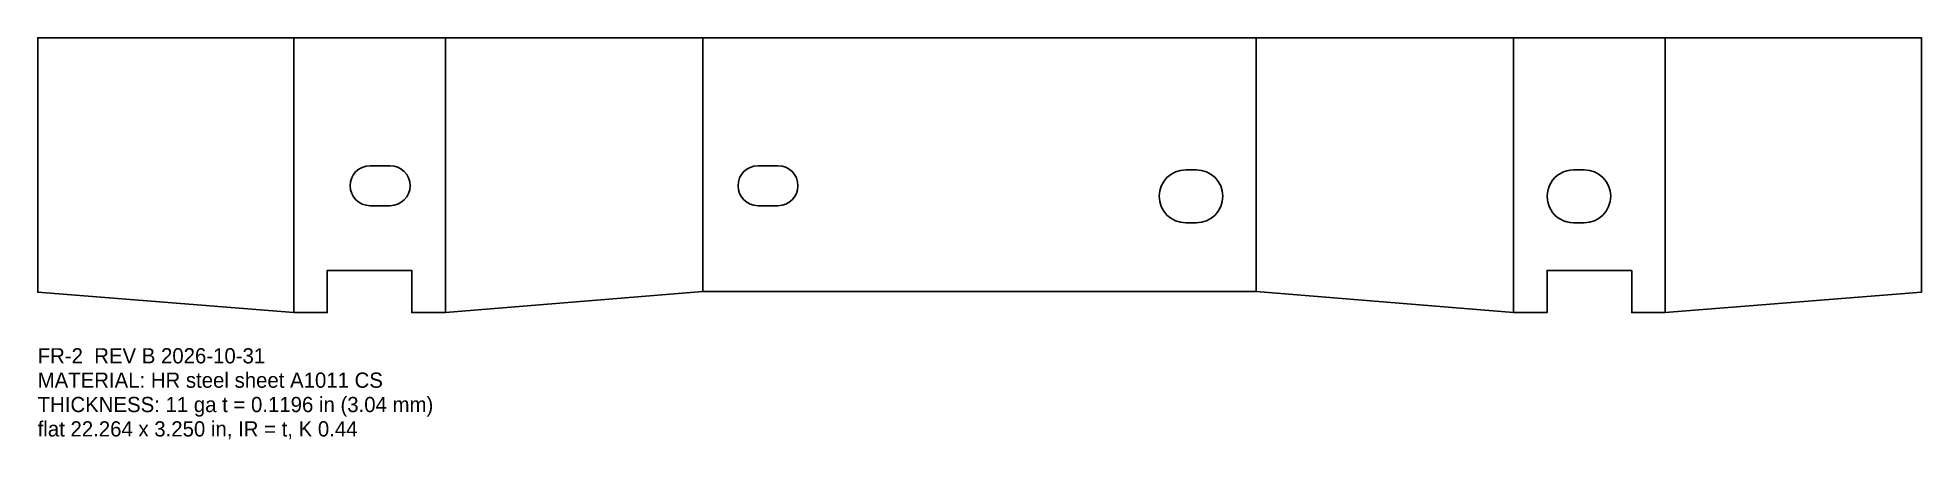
# Model space of a CAD drawing. Header units: inches. Extents: x 0 to 22.3, y -1.5 to 3.2.
import ezdxf

# ---------------------------------------------------------------- set-up
doc = ezdxf.new("R2010")
doc.units = ezdxf.units.IN
doc.header["$MEASUREMENT"] = 0
for name, color, linetype in [('BEND', 1, 'Continuous'), ('CUT', 7, 'Continuous'), ('NOTES', 5, 'Continuous')]:
    doc.layers.add(name, color=color, linetype=linetype)

msp = doc.modelspace()

# ---------------------------------------------------------------- linework, layer by layer
at = {"layer": 'BEND'}
for p, q in [((3.026, 0), (3.026, 3.25)), ((4.819, 0), (4.819, 3.25)), ((7.861, 0.25), (7.861, 3.25)), ((14.403, 0.25), (14.403, 3.25)), ((17.445, 0), (17.445, 3.25)), ((19.237, 0), (19.237, 3.25))]:
    msp.add_line(p, q, dxfattribs=at)
at = {"layer": 'CUT'}
msp.add_lwpolyline([(18.841, 0.5), (17.841, 0.5), (17.841, 0), (17.445, 0), (14.403, 0.25), (7.861, 0.25), (4.819, 0), (4.422, 0), (4.422, 0.5), (3.422, 0.5), (3.422, 0), (3.026, 0), (0, 0.24), (0, 3.25), (22.264, 3.25), (22.264, 0.24), (19.237, 0), (18.841, 0)], close=True, dxfattribs=at)
for points in [[(3.929, 1.264), (4.166, 1.264, 1), (4.166, 1.736), (3.929, 1.736, 0.998727)], [(8.514, 1.264), (8.75, 1.264, 1), (8.75, 1.736), (8.514, 1.736, 0.999486)], [(13.569, 1.062), (13.694, 1.062, 1), (13.694, 1.688), (13.569, 1.688, 0.998783)], [(18.154, 1.062), (18.279, 1.062, 1), (18.279, 1.688), (18.154, 1.688, 1.000542)]]:
    msp.add_lwpolyline(points, format="xyb", close=True, dxfattribs=at)

# ---------------------------------------------------------------- texts
at = {"layer": 'NOTES'}
for s, p in [('FR-2  REV B 2026-10-31', (0, -0.6)), ('MATERIAL: HR steel sheet A1011 CS', (0, -0.888)), ('THICKNESS: 11 ga t = 0.1196 in (3.04 mm)', (0, -1.176)), ('flat 22.264 x 3.250 in, IR = t, K 0.44', (0, -1.464))]:
    msp.add_text(s, height=0.18, dxfattribs=at).set_placement(p)

doc.saveas('drawing.dxf')
